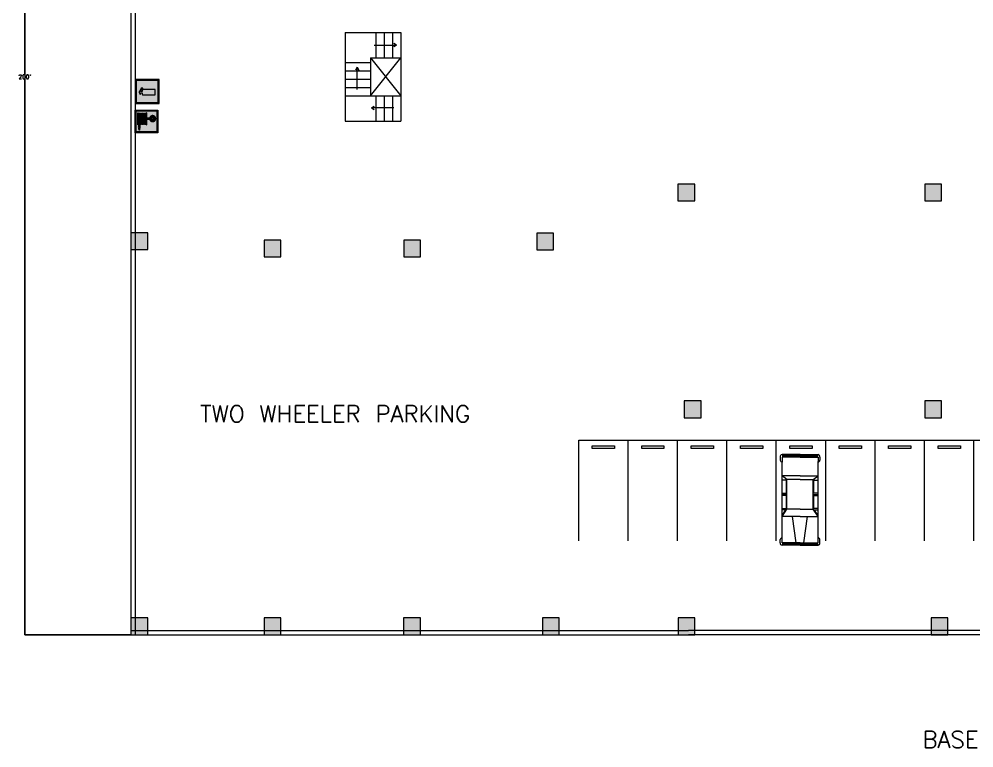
# Model space of a CAD drawing. Header units: inches. Extents: x 2447 to 25919, y 392 to 5548495.
# Drawn here: x 22078 to 24133, y 419 to 1986 of the extents above; entities that cross this region are included whole.
import ezdxf

# ---------------------------------------------------------------- set-up
doc = ezdxf.new("R2010")
doc.units = ezdxf.units.IN
doc.header["$LTSCALE"] = 0.019685
doc.header["$MEASUREMENT"] = 0
doc.layers.get('0').update_dxf_attribs({"lineweight": 18})
doc.layers.get('Defpoints').update_dxf_attribs({"color": 140, "lineweight": 18})
doc.layers.add('CAR PARKING', color=7, linetype='Continuous', lineweight=18)
doc.layers.add('FIRE ESCAPE DOORS', color=7, linetype='Continuous', lineweight=18)
doc.styles.get("Standard").update_dxf_attribs({"font": 'txt.shx', "height": 15})
doc.dimstyles.get("Standard").update_dxf_attribs({"dimtxt": 16.8, "dimasz": 0.007087, "dimexe": 0.007087, "dimexo": 0.002461, "dimgap": 0.003543, "dimtad": 0, "dimtih": 1, "dimtoh": 1, "dimzin": 0, "dimdsep": 46, "dimlunit": 3, "dimtxsty": 'Standard', "dimcen": 0.003543, "dimadec": 0, "dimazin": 0, "dimtfac": 1, "dimtofl": 0, "dimtmove": 0, "dimatfit": 3, "dimfxl": 0.03937, "dimtolj": 1, "dimtzin": 0, "dimarcsym": 0})

# ---------------------------------------------------------------- blocks, each defined once
blk = doc.blocks.new('EXTINGUISHER')
at = {"true_color": 0xff0f0f}
h = blk.add_hatch(color=1, dxfattribs=at)
h.dxf.hatch_style = 1
h.paths.add_polyline_path([(21.2, 26.2), (-26.2, 26.2), (-26.2, -21.2), (21.2, -21.2)])
h.paths.add_polyline_path([(1.5, -14.5), (-9.9, -14.5), (-9.9, -8.2), (-9.9, 11.2), (-9.9, 11.5), (-9.9, 11.9), (-9.7, 12.2), (-9.7, 12.3), (-9.6, 12.5), (-9.3, 12.8), (-9, 12.9), (-8.8, 13), (-8.4, 13.2), (-8.1, 13.2), (-7.9, 13.2), (-5.9, 13.2), (-5.9, 16.6), (-6.8, 16.6), (-6.9, 16.6), (-7, 16.6), (-7.6, 16.7), (-8.1, 16.9), (-8.3, 17.2), (-8.4, 17.4), (-8.4, 17.6), (-8.4, 17.7), (-8.2, 18), (-8, 18.2), (-7.8, 18.4), (-7.2, 18.5), (-6.9, 18.5), (-5.9, 18.5), (-5.9, 19.4), (-2.8, 19.4), (-2.8, 18.5), (-1.1, 18.5), (4.2, 15.4), (4.2, 11.7), (3.1, 11.9), (3.1, 13.9), (-1.3, 16.6), (-2.8, 16.6), (-2.8, 13.2), (-0.6, 13.2), (-0.3, 13.2), (0, 13.1), (0.2, 13.1), (0.4, 13), (0.8, 12.8), (1, 12.6), (1.1, 12.5), (1.3, 12.1), (1.5, 11.7), (1.5, 11.2), (1.5, -8.2)], flags=16)
at = {"true_color": 0xe8e9e8}
h = blk.add_hatch(color=254, dxfattribs=at)
h.dxf.hatch_style = 1
h.paths.add_polyline_path([(1.5, 11.2), (1.5, 11.5), (1.4, 11.7), (1.4, 11.9), (1.4, 12), (1.3, 12.2), (1.2, 12.3), (1.1, 12.5), (1, 12.6), (0.9, 12.7), (0.7, 12.8), (0.5, 12.9), (0.4, 13), (0.2, 13.1), (0, 13.1), (-0.2, 13.2), (-0.4, 13.2), (-0.6, 13.2), (-2.8, 13.2), (-2.8, 16.6), (-1.3, 16.6), (3.1, 13.9), (3.1, 11.9), (4.2, 11.7), (4.2, 15.4), (-1.1, 18.5), (-2.8, 18.5), (-2.8, 19.4), (-5.9, 19.4), (-5.9, 18.5), (-6.9, 18.5), (-7.1, 18.5), (-7.1, 18.5), (-7.3, 18.5), (-7.6, 18.4), (-7.8, 18.3), (-8, 18.2), (-8.2, 18), (-8.3, 17.9), (-8.4, 17.8), (-8.4, 17.7), (-8.4, 17.6), (-8.4, 17.4), (-8.4, 17.4), (-8.4, 17.3), (-8.2, 17.1), (-8.2, 17), (-8.1, 17), (-8, 16.9), (-7.7, 16.8), (-7.5, 16.7), (-7.2, 16.6), (-6.9, 16.6), (-6.9, 16.6), (-6.8, 16.6), (-5.9, 16.6), (-5.9, 13.2), (-7.9, 13.2), (-8.1, 13.2), (-8.3, 13.2), (-8.5, 13.1), (-8.7, 13.1), (-8.9, 13), (-9, 12.9), (-9.2, 12.8), (-9.3, 12.7), (-9.5, 12.6), (-9.6, 12.5), (-9.7, 12.3), (-9.7, 12.2), (-9.8, 12), (-9.9, 11.9), (-9.9, 11.7), (-9.9, 11.5), (-9.9, 11.2), (-9.9, -8.2), (-9.9, -14.5), (1.5, -14.5), (1.5, -8.2)])
at = {"color": 18, "true_color": 0x000000}
for points in [[(23.4, 28.4), (-28.3, 28.4), (-28.3, -23.4), (23.4, -23.4)], [(21.2, 26.2), (-26.2, 26.2), (-26.2, -21.2), (21.2, -21.2), (21.2, 26.2)], [(-0.6, 13.2), (-2.8, 13.2), (-2.8, 16.6), (-1.3, 16.6), (3.1, 13.9), (3.1, 11.9), (4.2, 11.7), (4.2, 15.4), (-1.1, 18.5), (-2.8, 18.5), (-2.8, 19.4), (-5.9, 19.4), (-5.9, 18.5), (-6.9, 18.5), (-7.1, 18.5), (-7.1, 18.5), (-7.3, 18.5), (-7.6, 18.4), (-7.8, 18.3), (-8, 18.2), (-8.2, 18), (-8.3, 17.9), (-8.4, 17.8), (-8.4, 17.7), (-8.4, 17.6), (-8.4, 17.6), (-8.4, 17.4), (-8.4, 17.4), (-8.4, 17.3), (-8.3, 17.2), (-8.2, 17.1), (-8.2, 17), (-8.1, 17), (-8, 16.9), (-7.7, 16.8), (-7.5, 16.7), (-7.2, 16.6), (-6.9, 16.6), (-6.9, 16.6), (-6.8, 16.6), (-6.8, 16.6), (-5.9, 16.6), (-5.9, 13.2), (-7.9, 13.2), (-8.1, 13.2), (-8.3, 13.2), (-8.5, 13.1), (-8.7, 13.1), (-8.9, 13), (-9, 12.9), (-9.2, 12.8), (-9.3, 12.7), (-9.5, 12.6), (-9.6, 12.5), (-9.7, 12.3), (-9.7, 12.2), (-9.8, 12), (-9.9, 11.9), (-9.9, 11.7), (-9.9, 11.5), (-9.9, 11.2), (-9.9, -8.2), (-9.9, -14.5), (1.5, -14.5), (1.5, -8.2), (1.5, 11.2), (1.5, 11.5), (1.4, 11.7), (1.4, 11.9), (1.4, 12), (1.3, 12.2), (1.2, 12.3), (1.1, 12.5), (1, 12.6), (0.9, 12.7), (0.7, 12.8), (0.5, 12.9), (0.4, 13), (0.2, 13.1), (0, 13.1), (-0.2, 13.2), (-0.4, 13.2), (-0.6, 13.2)]]:
    blk.add_lwpolyline(points, close=True, dxfattribs=at)
blk = doc.blocks.new('Fire Hydrant')
at = {"true_color": 0xff0f0f}
h = blk.add_hatch(color=1, dxfattribs=at)
h.dxf.hatch_style = 1
h.paths.add_polyline_path([(22.4, 22.4), (-22.4, 22.4), (-22.4, -22.4), (22.4, -22.4)])
h.paths.add_polyline_path([(0.7, -7.3), (0.5, -7.3), (0.4, -7.4), (0.2, -7.5), (0.1, -7.5), (0.1, 18.6), (0.3, 18.5), (0.4, 18.5), (0.5, 18.4), (0.7, 18.3), (0.8, 18.2), (0.9, 18), (0.9, 17.7), (0.9, 6.7), (6.9, 6.7), (7, 7), (7, 7.3), (7.1, 7.6), (7.2, 7.9), (7.3, 8.2), (7.4, 8.5), (7.5, 8.7), (7.6, 9), (7.8, 9.2), (7.9, 9.5), (8.1, 9.7), (8.3, 9.9), (8.4, 10.2), (8.6, 10.4), (8.8, 10.6), (9, 10.8), (9.3, 11), (9.5, 11.2), (9.7, 11.3), (10, 11.5), (10.2, 11.6), (10.5, 11.8), (10.7, 11.9), (11, 12), (11.3, 12.1), (11.6, 12.2), (11.9, 12.3), (12.1, 12.3), (12.5, 12.4), (12.7, 12.4), (13.1, 12.4), (13.4, 12.4), (13.7, 12.4), (14, 12.4), (14.4, 12.3), (14.7, 12.3), (15, 12.2), (15.3, 12.1), (15.6, 12), (15.9, 11.9), (16.2, 11.8), (16.4, 11.6), (16.7, 11.5), (17, 11.3), (17.2, 11.1), (17.5, 10.9), (17.7, 10.7), (17.9, 10.5), (18.2, 10.3), (18.4, 10.1), (18.6, 9.8), (18.7, 9.6), (18.9, 9.3), (19.1, 9), (19.2, 8.8), (19.3, 8.5), (19.5, 8.2), (19.6, 7.9), (19.6, 7.6), (19.7, 7.3), (19.8, 6.9), (19.8, 6.6), (19.9, 6.3), (19.9, 5.9), (19.9, 5.6), (19.8, 5.3), (19.8, 5), (19.7, 4.6), (19.6, 4.3), (19.6, 4), (19.5, 3.7), (19.3, 3.4), (19.2, 3.1), (19.1, 2.8), (18.9, 2.6), (18.7, 2.3), (18.6, 2), (18.4, 1.8), (18.2, 1.6), (17.9, 1.3), (17.7, 1.1), (17.5, 0.9), (17.2, 0.7), (17, 0.5), (16.7, 0.4), (16.4, 0.2), (16.2, 0.1), (15.9, 0), (15.6, -0.2), (15.3, -0.3), (15, -0.4), (14.7, -0.4), (14.4, -0.5), (14, -0.5), (13.7, -0.5), (13.4, -0.6), (13.1, -0.5), (12.8, -0.5), (12.5, -0.5), (12.2, -0.5), (11.9, -0.4), (11.6, -0.3), (11.3, -0.2), (11.1, -0.1), (10.8, 0), (10.5, 0.1), (10.3, 0.2), (10, 0.4), (9.8, 0.5), (9.5, 0.7), (9.3, 0.8), (9.1, 1), (8.9, 1.2), (8.7, 1.4), (8.5, 1.6), (8.3, 1.8), (8.1, 2.1), (8, 2.3), (7.8, 2.5), (7.7, 2.8), (7.5, 3), (7.4, 3.3), (7.3, 3.6), (7.2, 3.8), (7.1, 4.1), (7, 4.4), (7, 4.7), (6.9, 5), (0.9, 5), (0.9, -6.7), (0.9, -6.9), (0.8, -7.1)], flags=16)
h.paths.add_polyline_path([(-1.5, -6.6), (-1.7, -6.7), (-1.8, -6.8), (-2, -6.9), (-2.7, -6.9), (-2.9, -6.8), (-3, -6.7), (-3.1, -6.6), (-3.2, -6.5), (-3.3, -6.4), (-3.3, -6.2), (-3.3, -6.1), (-3.3, 17.1), (-3.3, 17.3), (-3.3, 17.4), (-3.2, 17.6), (-3.1, 17.7), (-3, 17.8), (-2.7, 17.9), (-2, 17.9), (-1.8, 17.8), (-1.7, 17.8), (-1.5, 17.7), (-1.4, 17.5), (-1.3, 17.3), (-1.3, 17.1), (-1.3, -6.1), (-1.3, -6.3), (-1.4, -6.5)], flags=16)
h.paths.add_polyline_path([(-4.8, -6.6), (-4.9, -6.7), (-5, -6.8), (-5.3, -6.9), (-5.9, -6.9), (-6.1, -6.8), (-6.3, -6.7), (-6.4, -6.6), (-6.5, -6.4), (-6.6, -6.2), (-6.6, -6.1), (-6.6, 17.1), (-6.6, 17.4), (-6.5, 17.6), (-6.4, 17.7), (-6.3, 17.8), (-6.1, 17.8), (-5.9, 17.9), (-5.3, 17.9), (-5, 17.8), (-4.8, 17.7), (-4.7, 17.6), (-4.6, 17.4), (-4.6, 17.1), (-4.6, -6.1), (-4.6, -6.3), (-4.7, -6.5)], flags=16)
h.paths.add_polyline_path([(11.8, 0.7), (11.4, 0.8), (11, 1), (10.7, 1.2), (10.3, 1.4), (9.9, 1.7), (9.6, 2), (9.3, 2.3), (9, 2.6), (8.8, 2.9), (8.6, 3.3), (8.4, 3.7), (8.2, 4.1), (8.1, 4.5), (8, 5), (12.7, 5), (12.7, 0.5), (12.3, 0.6)], flags=0)
h.paths.add_polyline_path([(14.1, 0.5), (14.1, 5), (18.7, 5), (18.6, 4.5), (18.5, 4.1), (18.3, 3.7), (18.2, 3.3), (17.9, 3), (17.7, 2.6), (17.4, 2.3), (17.1, 2), (16.8, 1.7), (16.5, 1.5), (16.1, 1.2), (15.8, 1), (15.4, 0.9), (15, 0.7), (14.5, 0.6)], flags=0)
h.paths.add_polyline_path([(-7.9, -6.5), (-8, -6.6), (-8.1, -6.7), (-8.3, -6.8), (-8.5, -6.9), (-9.2, -6.9), (-9.4, -6.8), (-9.5, -6.7), (-9.6, -6.6), (-9.7, -6.5), (-9.8, -6.4), (-9.8, -6.2), (-9.8, -6.1), (-9.8, 17.1), (-9.8, 17.3), (-9.8, 17.4), (-9.7, 17.6), (-9.6, 17.7), (-9.5, 17.8), (-9.2, 17.9), (-8.5, 17.9), (-8.3, 17.8), (-8.1, 17.8), (-8, 17.7), (-7.9, 17.5), (-7.8, 17.3), (-7.8, 17.1), (-7.8, -6.1), (-7.8, -6.3)], flags=16)
h.paths.add_polyline_path([(-11.2, -6.5), (-11.3, -6.6), (-11.4, -6.7), (-11.5, -6.8), (-11.8, -6.9), (-12.4, -6.9), (-12.6, -6.8), (-12.8, -6.7), (-12.9, -6.6), (-13, -6.4), (-13.1, -6.2), (-13.1, -6.1), (-13.1, 17.1), (-13.1, 17.4), (-13, 17.6), (-12.9, 17.7), (-12.8, 17.8), (-12.6, 17.8), (-12.4, 17.9), (-11.8, 17.9), (-11.5, 17.8), (-11.3, 17.7), (-11.2, 17.6), (-11.1, 17.4), (-11.1, 17.1), (-11.1, -6.1), (-11.1, -6.3)], flags=16)
h.paths.add_polyline_path([(-14.3, -13), (-14.4, -13.9), (-14.6, -14.8), (-14.7, -15.8), (-14.8, -16.8), (-14.9, -17.7), (-15.1, -18.4), (-15.1, -18.7), (-15.2, -18.9), (-15.3, -19), (-15.4, -19.1), (-15.5, -19), (-15.6, -18.9), (-15.7, -18.7), (-15.8, -18.4), (-15.9, -17.7), (-16.1, -16.8), (-16.3, -15.8), (-16.4, -14.8), (-16.6, -13.9), (-16.8, -13)], flags=16)
h.paths.add_polyline_path([(-14.3, -12.4), (-16.8, -12.4), (-16.8, -11.6), (-14.3, -11.6)], flags=16)
h.paths.add_polyline_path([(-14.3, -11.1), (-16.7, -11.1), (-16.7, 17.1), (-16.6, 17.4), (-16.5, 17.5), (-16.5, 17.7), (-16.3, 17.8), (-16.2, 17.8), (-16, 17.9), (-15.9, 17.9), (-15.1, 17.9), (-14.9, 17.9), (-14.8, 17.8), (-14.6, 17.8), (-14.4, 17.6), (-14.3, 17.4), (-14.3, 17.1)], flags=16)
h.paths.add_polyline_path([(8, 6.7), (8, 7.2), (8.2, 7.6), (8.3, 8), (8.5, 8.4), (8.7, 8.8), (9, 9.2), (9.3, 9.5), (9.6, 9.8), (9.9, 10.1), (10.2, 10.4), (10.6, 10.6), (11, 10.8), (11.4, 11), (11.8, 11.2), (12.3, 11.3), (12.7, 11.3), (12.7, 6.7)], flags=0)
h.paths.add_polyline_path([(14.1, 6.7), (14.1, 11.3), (14.6, 11.3), (15, 11.1), (15.4, 11), (15.8, 10.8), (16.2, 10.6), (16.5, 10.4), (16.9, 10.1), (17.2, 9.8), (17.5, 9.5), (17.8, 9.2), (18, 8.8), (18.2, 8.4), (18.4, 8), (18.6, 7.6), (18.7, 7.2), (18.7, 6.7)], flags=0)
h.paths.add_polyline_path([(-18.3, -7.4), (-18.5, -7.3), (-18.6, -7.3), (-18.7, -7.1), (-18.8, -6.9), (-18.8, -6.7), (-18.8, 17.7), (-18.8, 18), (-18.7, 18.2), (-18.6, 18.3), (-18.5, 18.4), (-18.3, 18.5), (-18.2, 18.5), (-18, 18.6), (-18, -7.5), (-18.2, -7.5)], flags=16)
at = {"true_color": 0xe8e9e8}
h = blk.add_hatch(color=254, dxfattribs=at)
h.dxf.hatch_style = 1
h.paths.add_polyline_path([(-18, 18.6), (-18, 18.6), (-18.2, 18.5), (-18.3, 18.5), (-18.5, 18.4), (-18.6, 18.3), (-18.7, 18.2), (-18.7, 18), (-18.8, 17.9), (-18.8, 17.7), (-18.8, -6.7), (-18.8, -6.8), (-18.7, -7), (-18.7, -7.1), (-18.6, -7.3), (-18.5, -7.3), (-18.3, -7.4), (-18.2, -7.5), (-18, -7.5), (-18, -7.5)])
h.paths.add_polyline_path([(-14.3, 17.1), (-14.3, 17.2), (-14.3, 17.4), (-14.4, 17.5), (-14.5, 17.7), (-14.6, 17.8), (-14.8, 17.8), (-14.9, 17.9), (-15.1, 17.9), (-15.9, 17.9), (-16, 17.9), (-16.2, 17.8), (-16.3, 17.8), (-16.5, 17.7), (-16.5, 17.5), (-16.6, 17.4), (-16.7, 17.2), (-16.7, 17.1), (-16.7, -11.1), (-14.3, -11.1)])
h.paths.add_polyline_path([(-14.3, -11.6), (-16.8, -11.6), (-16.8, -12.4), (-14.3, -12.4)])
h.paths.add_polyline_path([(-14.4, -13.9), (-14.3, -13), (-16.8, -13), (-16.6, -13.9), (-16.4, -14.8), (-16.3, -15.8), (-16.1, -16.8), (-15.9, -17.7), (-15.8, -18.4), (-15.7, -18.7), (-15.6, -18.9), (-15.5, -19), (-15.5, -19), (-15.4, -19), (-15.4, -19.1), (-15.4, -19), (-15.3, -19), (-15.3, -19), (-15.2, -18.9), (-15.1, -18.7), (-15.1, -18.4), (-14.9, -17.7), (-14.8, -16.8), (-14.7, -15.8), (-14.6, -14.8)])
h.paths.add_polyline_path([(-11.1, 17.3), (-11.1, 17.4), (-11.3, 17.7), (-11.4, 17.8), (-11.5, 17.8), (-11.7, 17.9), (-11.8, 17.9), (-12.3, 17.9), (-12.5, 17.9), (-12.6, 17.8), (-12.8, 17.8), (-12.9, 17.7), (-13, 17.6), (-13, 17.4), (-13.1, 17.3), (-13.1, 17.1), (-13.1, -6.1), (-13.1, -6.2), (-13, -6.4), (-13, -6.5), (-12.9, -6.6), (-12.8, -6.7), (-12.6, -6.8), (-12.5, -6.8), (-12.3, -6.9), (-11.8, -6.9), (-11.7, -6.8), (-11.5, -6.8), (-11.3, -6.6), (-11.1, -6.4), (-11.1, -6.2), (-11.1, -6.1)])
h.paths.add_polyline_path([(-7.8, 17.1), (-7.8, 17.3), (-7.9, 17.4), (-7.9, 17.6), (-8, 17.7), (-8.1, 17.8), (-8.3, 17.8), (-8.4, 17.9), (-8.6, 17.9), (-9.1, 17.9), (-9.2, 17.9), (-9.4, 17.8), (-9.5, 17.8), (-9.6, 17.7), (-9.7, 17.6), (-9.8, 17.4), (-9.8, 17.3), (-9.8, 17.1), (-9.8, -6.1), (-9.8, -6.2), (-9.8, -6.4), (-9.7, -6.5), (-9.6, -6.6), (-9.5, -6.7), (-9.4, -6.8), (-9.2, -6.8), (-9.1, -6.9), (-8.6, -6.9), (-8.4, -6.8), (-8.3, -6.8), (-8.1, -6.7), (-8, -6.6), (-7.9, -6.5), (-7.9, -6.4), (-7.8, -6.2), (-7.8, -6.1)])
h.paths.add_polyline_path([(-4.6, 17.1), (-4.6, 17.3), (-4.6, 17.4), (-4.7, 17.6), (-4.8, 17.7), (-4.9, 17.8), (-5, 17.8), (-5.2, 17.9), (-5.3, 17.9), (-5.9, 17.9), (-6, 17.9), (-6.1, 17.8), (-6.3, 17.8), (-6.4, 17.7), (-6.5, 17.6), (-6.5, 17.4), (-6.6, 17.3), (-6.6, 17.1), (-6.6, -6.1), (-6.6, -6.2), (-6.5, -6.4), (-6.5, -6.5), (-6.4, -6.6), (-6.3, -6.7), (-6.1, -6.8), (-6, -6.8), (-5.9, -6.9), (-5.3, -6.9), (-5.2, -6.8), (-5, -6.8), (-4.9, -6.7), (-4.8, -6.6), (-4.7, -6.5), (-4.6, -6.4), (-4.6, -6.2), (-4.6, -6.1)])
h.paths.add_polyline_path([(-1.3, 17.1), (-1.3, 17.3), (-1.4, 17.4), (-1.4, 17.6), (-1.5, 17.7), (-1.7, 17.8), (-1.8, 17.8), (-1.9, 17.9), (-2.1, 17.9), (-2.6, 17.9), (-2.7, 17.9), (-2.9, 17.8), (-3, 17.8), (-3.1, 17.7), (-3.2, 17.6), (-3.3, 17.4), (-3.3, 17.3), (-3.3, 17.1), (-3.3, -6.1), (-3.3, -6.2), (-3.3, -6.4), (-3.2, -6.5), (-3.1, -6.6), (-3, -6.7), (-2.9, -6.8), (-2.7, -6.8), (-2.6, -6.9), (-2.1, -6.9), (-1.9, -6.8), (-1.8, -6.8), (-1.7, -6.7), (-1.5, -6.6), (-1.4, -6.5), (-1.4, -6.4), (-1.3, -6.2), (-1.3, -6.1)])
h.paths.add_polyline_path([(19.9, 5.9), (19.9, 6.3), (19.8, 6.6), (19.8, 6.9), (19.7, 7.3), (19.6, 7.6), (19.6, 7.9), (19.5, 8.2), (19.3, 8.5), (19.2, 8.8), (19.1, 9), (18.9, 9.3), (18.7, 9.6), (18.6, 9.8), (18.4, 10.1), (18.2, 10.3), (17.9, 10.5), (17.7, 10.7), (17.5, 10.9), (17.2, 11.1), (17, 11.3), (16.7, 11.5), (16.4, 11.6), (16.2, 11.8), (15.9, 11.9), (15.6, 12), (15.3, 12.1), (15, 12.2), (14.7, 12.3), (14.4, 12.3), (14, 12.4), (13.7, 12.4), (13.4, 12.4), (13.1, 12.4), (12.7, 12.4), (12.5, 12.4), (12.1, 12.3), (11.9, 12.3), (11.6, 12.2), (11.3, 12.1), (11, 12), (10.7, 11.9), (10.5, 11.8), (10.2, 11.6), (10, 11.5), (9.7, 11.3), (9.5, 11.2), (9.3, 11), (9, 10.8), (8.8, 10.6), (8.6, 10.4), (8.4, 10.2), (8.3, 9.9), (8.1, 9.7), (7.9, 9.5), (7.8, 9.2), (7.6, 9), (7.5, 8.7), (7.4, 8.5), (7.3, 8.2), (7.2, 7.9), (7.1, 7.6), (7, 7.3), (7, 7), (6.9, 6.7), (0.9, 6.7), (0.9, 17.7), (0.9, 17.9), (0.8, 18), (0.8, 18.2), (0.7, 18.3), (0.5, 18.4), (0.4, 18.5), (0.3, 18.5), (0.1, 18.6), (0.1, 18.6), (0.1, -7.5), (0.1, -7.5), (0.3, -7.5), (0.4, -7.4), (0.5, -7.3), (0.7, -7.3), (0.8, -7.1), (0.8, -7), (0.9, -6.8), (0.9, -6.7), (0.9, 5), (6.9, 5), (7, 4.7), (7, 4.4), (7.1, 4.1), (7.2, 3.8), (7.3, 3.6), (7.4, 3.3), (7.5, 3), (7.7, 2.8), (7.8, 2.5), (8, 2.3), (8.1, 2.1), (8.3, 1.8), (8.5, 1.6), (8.7, 1.4), (8.9, 1.2), (9.1, 1), (9.3, 0.8), (9.5, 0.7), (9.8, 0.5), (10, 0.4), (10.3, 0.2), (10.5, 0.1), (10.8, 0), (11.1, -0.1), (11.3, -0.2), (11.6, -0.3), (11.9, -0.4), (12.2, -0.5), (12.5, -0.5), (12.8, -0.5), (13.1, -0.5), (13.4, -0.6), (13.7, -0.5), (14, -0.5), (14.4, -0.5), (14.7, -0.4), (15, -0.4), (15.3, -0.3), (15.6, -0.2), (15.9, 0), (16.2, 0.1), (16.4, 0.2), (16.7, 0.4), (17, 0.5), (17.2, 0.7), (17.5, 0.9), (17.7, 1.1), (17.9, 1.3), (18.2, 1.6), (18.4, 1.8), (18.6, 2), (18.7, 2.3), (18.9, 2.6), (19.1, 2.8), (19.2, 3.1), (19.3, 3.4), (19.5, 3.7), (19.6, 4), (19.6, 4.3), (19.7, 4.6), (19.8, 5), (19.8, 5.3), (19.9, 5.6)])
h.paths.add_polyline_path([(8, 5), (12.7, 5), (12.7, 0.5), (12.3, 0.6), (11.8, 0.7), (11.4, 0.8), (11, 1), (10.7, 1.2), (10.3, 1.4), (9.9, 1.7), (9.6, 2), (9.3, 2.3), (9, 2.6), (8.8, 2.9), (8.6, 3.3), (8.4, 3.7), (8.2, 4.1), (8.1, 4.5)], flags=16)
h.paths.add_polyline_path([(8, 6.7), (8, 7.2), (8.2, 7.6), (8.3, 8), (8.5, 8.4), (8.7, 8.8), (9, 9.2), (9.3, 9.5), (9.6, 9.8), (9.9, 10.1), (10.2, 10.4), (10.6, 10.6), (11, 10.8), (11.4, 11), (11.8, 11.2), (12.3, 11.3), (12.7, 11.3), (12.7, 6.7)], flags=16)
h.paths.add_polyline_path([(14.1, 5), (18.7, 5), (18.6, 4.5), (18.5, 4.1), (18.3, 3.7), (18.2, 3.3), (17.9, 3), (17.7, 2.6), (17.4, 2.3), (17.1, 2), (16.8, 1.7), (16.5, 1.5), (16.1, 1.2), (15.8, 1), (15.4, 0.9), (15, 0.7), (14.5, 0.6), (14.1, 0.5)], flags=16)
h.paths.add_polyline_path([(14.1, 6.7), (14.1, 11.3), (14.6, 11.3), (15, 11.1), (15.4, 11), (15.8, 10.8), (16.2, 10.6), (16.5, 10.4), (16.9, 10.1), (17.2, 9.8), (17.5, 9.5), (17.8, 9.2), (18, 8.8), (18.2, 8.4), (18.4, 8), (18.6, 7.6), (18.7, 7.2), (18.7, 6.7)], flags=16)
at = {"true_color": 0xff0f0f}
h = blk.add_hatch(color=1, dxfattribs=at)
h.dxf.hatch_style = 1
h.paths.add_polyline_path([(12.7, 5), (8, 5), (8.1, 4.5), (8.2, 4.1), (8.4, 3.7), (8.6, 3.3), (8.8, 2.9), (9, 2.6), (9.3, 2.3), (9.6, 2), (9.9, 1.7), (10.3, 1.4), (10.7, 1.2), (11, 1), (11.4, 0.8), (11.8, 0.7), (12.3, 0.6), (12.7, 0.5)])
h.paths.add_polyline_path([(12.7, 11.3), (12.3, 11.3), (11.8, 11.2), (11.4, 11), (11, 10.8), (10.6, 10.6), (10.2, 10.4), (9.9, 10.1), (9.6, 9.8), (9.3, 9.5), (9, 9.2), (8.7, 8.8), (8.5, 8.4), (8.3, 8), (8.2, 7.6), (8, 7.2), (8, 6.7), (12.7, 6.7)])
h.paths.add_polyline_path([(18, 8.8), (17.8, 9.2), (17.5, 9.5), (17.2, 9.8), (16.9, 10.1), (16.5, 10.4), (16.2, 10.6), (15.8, 10.8), (15.4, 11), (15, 11.1), (14.6, 11.3), (14.1, 11.3), (14.1, 6.7), (18.7, 6.7), (18.7, 7.2), (18.6, 7.6), (18.4, 8), (18.2, 8.4)])
h.paths.add_polyline_path([(18.2, 3.3), (18.3, 3.7), (18.5, 4.1), (18.6, 4.5), (18.7, 5), (14.1, 5), (14.1, 0.5), (14.5, 0.6), (15, 0.7), (15.4, 0.9), (15.8, 1), (16.1, 1.2), (16.5, 1.5), (16.8, 1.7), (17.1, 2), (17.4, 2.3), (17.7, 2.6), (17.9, 3)])
at = {"color": 18, "true_color": 0x000000}
for points in [[(-24.4, 24.3), (24.4, 24.3), (24.4, -24.4), (-24.4, -24.4)], [(-22.4, 22.4), (22.4, 22.4), (22.4, -22.4), (-22.4, -22.4), (-22.4, 22.4)], [(-18, 18.6), (-18, 18.6), (-18, -7.5), (-18, -7.5), (-18.2, -7.5), (-18.3, -7.4), (-18.5, -7.3), (-18.6, -7.3), (-18.7, -7.1), (-18.7, -7), (-18.8, -6.8), (-18.8, -6.7), (-18.8, 17.7), (-18.8, 17.9), (-18.7, 18), (-18.7, 18.2), (-18.6, 18.3), (-18.5, 18.4), (-18.3, 18.5), (-18.2, 18.5), (-18, 18.6)], [(-15.9, 17.9), (-15.1, 17.9), (-14.9, 17.9), (-14.8, 17.8), (-14.6, 17.8), (-14.5, 17.7), (-14.4, 17.5), (-14.3, 17.4), (-14.3, 17.2), (-14.3, 17.1), (-14.3, -11.1), (-16.7, -11.1), (-16.7, 17.1), (-16.7, 17.2), (-16.6, 17.4), (-16.5, 17.5), (-16.5, 17.7), (-16.3, 17.8), (-16.2, 17.8), (-16, 17.9), (-15.9, 17.9)], [(-12.3, 17.9), (-11.8, 17.9), (-11.7, 17.9), (-11.5, 17.8), (-11.4, 17.8), (-11.3, 17.7), (-11.2, 17.6), (-11.1, 17.4), (-11.1, 17.3), (-11.1, 17.1), (-11.1, -6.1), (-11.1, -6.2), (-11.1, -6.4), (-11.2, -6.5), (-11.3, -6.6), (-11.4, -6.7), (-11.5, -6.8), (-11.7, -6.8), (-11.8, -6.9), (-12.3, -6.9), (-12.5, -6.8), (-12.6, -6.8), (-12.8, -6.7), (-12.9, -6.6), (-13, -6.5), (-13, -6.4), (-13.1, -6.2), (-13.1, -6.1), (-13.1, 17.1), (-13.1, 17.3), (-13, 17.4), (-13, 17.6), (-12.9, 17.7), (-12.8, 17.8), (-12.6, 17.8), (-12.5, 17.9), (-12.3, 17.9)], [(-9.1, 17.9), (-8.6, 17.9), (-8.4, 17.9), (-8.3, 17.8), (-8.1, 17.8), (-8, 17.7), (-7.9, 17.6), (-7.9, 17.4), (-7.8, 17.3), (-7.8, 17.1), (-7.8, -6.1), (-7.8, -6.2), (-7.9, -6.4), (-7.9, -6.5), (-8, -6.6), (-8.1, -6.7), (-8.3, -6.8), (-8.4, -6.8), (-8.6, -6.9), (-9.1, -6.9), (-9.2, -6.8), (-9.4, -6.8), (-9.5, -6.7), (-9.6, -6.6), (-9.7, -6.5), (-9.8, -6.4), (-9.8, -6.2), (-9.8, -6.1), (-9.8, 17.1), (-9.8, 17.3), (-9.8, 17.4), (-9.7, 17.6), (-9.6, 17.7), (-9.5, 17.8), (-9.4, 17.8), (-9.2, 17.9), (-9.1, 17.9)], [(-5.9, 17.9), (-5.3, 17.9), (-5.2, 17.9), (-5, 17.8), (-4.9, 17.8), (-4.8, 17.7), (-4.7, 17.6), (-4.6, 17.4), (-4.6, 17.3), (-4.6, 17.1), (-4.6, -6.1), (-4.6, -6.2), (-4.6, -6.4), (-4.7, -6.5), (-4.8, -6.6), (-4.9, -6.7), (-5, -6.8), (-5.2, -6.8), (-5.3, -6.9), (-5.9, -6.9), (-6, -6.8), (-6.1, -6.8), (-6.3, -6.7), (-6.4, -6.6), (-6.5, -6.5), (-6.5, -6.4), (-6.6, -6.2), (-6.6, -6.1), (-6.6, 17.1), (-6.6, 17.3), (-6.5, 17.4), (-6.5, 17.6), (-6.4, 17.7), (-6.3, 17.8), (-6.1, 17.8), (-6, 17.9), (-5.9, 17.9)], [(-2.6, 17.9), (-2.1, 17.9), (-1.9, 17.9), (-1.8, 17.8), (-1.7, 17.8), (-1.5, 17.7), (-1.4, 17.6), (-1.4, 17.4), (-1.3, 17.3), (-1.3, 17.1), (-1.3, -6.1), (-1.3, -6.2), (-1.4, -6.4), (-1.4, -6.5), (-1.5, -6.6), (-1.7, -6.7), (-1.8, -6.8), (-1.9, -6.8), (-2.1, -6.9), (-2.6, -6.9), (-2.7, -6.8), (-2.9, -6.8), (-3, -6.7), (-3.1, -6.6), (-3.2, -6.5), (-3.3, -6.4), (-3.3, -6.2), (-3.3, -6.1), (-3.3, 17.1), (-3.3, 17.3), (-3.3, 17.4), (-3.2, 17.6), (-3.1, 17.7), (-3, 17.8), (-2.9, 17.8), (-2.7, 17.9), (-2.6, 17.9)], [(0.1, 18.6), (0.1, 18.6), (0.1, -7.5), (0.1, -7.5), (0.3, -7.5), (0.4, -7.4), (0.5, -7.3), (0.7, -7.3), (0.8, -7.1), (0.8, -7), (0.9, -6.8), (0.9, -6.7), (0.9, 5), (6.9, 5), (7, 4.7), (7, 4.4), (7.1, 4.1), (7.2, 3.8), (7.3, 3.6), (7.4, 3.3), (7.5, 3), (7.7, 2.8), (7.8, 2.5), (8, 2.3), (8.1, 2.1), (8.3, 1.8), (8.5, 1.6), (8.7, 1.4), (8.9, 1.2), (9.1, 1), (9.3, 0.8), (9.5, 0.7), (9.8, 0.5), (10, 0.4), (10.3, 0.2), (10.5, 0.1), (10.8, 0), (11.1, -0.1), (11.3, -0.2), (11.6, -0.3), (11.9, -0.4), (12.2, -0.5), (12.5, -0.5), (12.8, -0.5), (13.1, -0.5), (13.4, -0.6), (13.7, -0.5), (14, -0.5), (14.4, -0.5), (14.7, -0.4), (15, -0.4), (15.3, -0.3), (15.6, -0.2), (15.9, 0), (16.2, 0.1), (16.4, 0.2), (16.7, 0.4), (17, 0.5), (17.2, 0.7), (17.5, 0.9), (17.7, 1.1), (17.9, 1.3), (18.2, 1.6), (18.4, 1.8), (18.6, 2), (18.7, 2.3), (18.9, 2.6), (19.1, 2.8), (19.2, 3.1), (19.3, 3.4), (19.5, 3.7), (19.6, 4), (19.6, 4.3), (19.7, 4.6), (19.8, 5), (19.8, 5.3), (19.9, 5.6), (19.9, 5.9), (19.9, 6.3), (19.8, 6.6), (19.8, 6.9), (19.7, 7.3), (19.6, 7.6), (19.6, 7.9), (19.5, 8.2), (19.3, 8.5), (19.2, 8.8), (19.1, 9), (18.9, 9.3), (18.7, 9.6), (18.6, 9.8), (18.4, 10.1), (18.2, 10.3), (17.9, 10.5), (17.7, 10.7), (17.5, 10.9), (17.2, 11.1), (17, 11.3), (16.7, 11.5), (16.4, 11.6), (16.2, 11.8), (15.9, 11.9), (15.6, 12), (15.3, 12.1), (15, 12.2), (14.7, 12.3), (14.4, 12.3), (14, 12.4), (13.7, 12.4), (13.4, 12.4), (13.1, 12.4), (12.7, 12.4), (12.5, 12.4), (12.1, 12.3), (11.9, 12.3), (11.6, 12.2), (11.3, 12.1), (11, 12), (10.7, 11.9), (10.5, 11.8), (10.2, 11.6), (10, 11.5), (9.7, 11.3), (9.5, 11.2), (9.3, 11), (9, 10.8), (8.8, 10.6), (8.6, 10.4), (8.4, 10.2), (8.3, 9.9), (8.1, 9.7), (7.9, 9.5), (7.8, 9.2), (7.6, 9), (7.5, 8.7), (7.4, 8.5), (7.3, 8.2), (7.2, 7.9), (7.1, 7.6), (7, 7.3), (7, 7), (6.9, 6.7), (0.9, 6.7), (0.9, 17.7), (0.9, 17.9), (0.8, 18), (0.8, 18.2), (0.7, 18.3), (0.5, 18.4), (0.4, 18.5), (0.3, 18.5), (0.1, 18.6)], [(8, 6.7), (12.7, 6.7), (12.7, 11.3), (12.3, 11.3), (11.8, 11.2), (11.4, 11), (11, 10.8), (10.6, 10.6), (10.2, 10.4), (9.9, 10.1), (9.6, 9.8), (9.3, 9.5), (9, 9.2), (8.7, 8.8), (8.5, 8.4), (8.3, 8), (8.2, 7.6), (8, 7.2), (8, 6.7)], [(12.7, 0.5), (12.7, 5), (8, 5), (8.1, 4.5), (8.2, 4.1), (8.4, 3.7), (8.6, 3.3), (8.8, 2.9), (9, 2.6), (9.3, 2.3), (9.6, 2), (9.9, 1.7), (10.3, 1.4), (10.7, 1.2), (11, 1), (11.4, 0.8), (11.8, 0.7), (12.3, 0.6), (12.7, 0.5)], [(14.1, 11.3), (14.1, 6.7), (18.7, 6.7), (18.7, 7.2), (18.6, 7.6), (18.4, 8), (18.2, 8.4), (18, 8.8), (17.8, 9.2), (17.5, 9.5), (17.2, 9.8), (16.9, 10.1), (16.5, 10.4), (16.2, 10.6), (15.8, 10.8), (15.4, 11), (15, 11.1), (14.6, 11.3), (14.1, 11.3)], [(18.7, 5), (14.1, 5), (14.1, 0.5), (14.5, 0.6), (15, 0.7), (15.4, 0.9), (15.8, 1), (16.1, 1.2), (16.5, 1.5), (16.8, 1.7), (17.1, 2), (17.4, 2.3), (17.7, 2.6), (17.9, 3), (18.2, 3.3), (18.3, 3.7), (18.5, 4.1), (18.6, 4.5), (18.7, 5)], [(-16.8, -11.6), (-14.3, -11.6), (-14.3, -12.4), (-16.8, -12.4), (-16.8, -11.6)], [(-16.8, -13), (-14.3, -13), (-14.4, -13.9), (-14.6, -14.8), (-14.7, -15.8), (-14.8, -16.8), (-14.9, -17.7), (-15.1, -18.4), (-15.1, -18.7), (-15.2, -18.9), (-15.3, -19), (-15.3, -19), (-15.4, -19), (-15.4, -19.1), (-15.4, -19), (-15.5, -19), (-15.5, -19), (-15.6, -18.9), (-15.7, -18.7), (-15.8, -18.4), (-15.9, -17.7), (-16.1, -16.8), (-16.3, -15.8), (-16.4, -14.8), (-16.6, -13.9), (-16.8, -13)]]:
    blk.add_lwpolyline(points, close=True, dxfattribs=at)
blk = doc.blocks.new('column')
at = {"layer": 'FIRE ESCAPE DOORS'}
h = blk.add_hatch(color=2, dxfattribs=at)
h.dxf.hatch_style = 1
h.paths.add_polyline_path([(3085.8, 2952.4), (3049.8, 2952.4), (3049.8, 2916.4), (3085.8, 2916.4)])
blk.add_lwpolyline([(3049.8, 2916.4), (3085.8, 2916.4), (3085.8, 2952.4), (3049.8, 2952.4)], close=True, dxfattribs=at)
blk = doc.blocks.new('COLUMNS')
at = {"layer": 'FIRE ESCAPE DOORS'}
blk.add_blockref('column', (-3067.8, -2934.4), dxfattribs=at)
blk = doc.blocks.new('*D201')
at = {"layer": 'CAR PARKING', "color": 0, "lineweight": -2, "transparency": 16777216}
for p, q in [((22318.8, 3062.1), (22090.4, 3062.1)), ((22090.4, 3062.1), (22090.4, 1866.6)), ((22090.4, 662.1), (22090.4, 1857.6)), ((22318.8, 662.1), (22090.4, 662.1))]:
    blk.add_line(p, q, dxfattribs=at)
at = {"layer": 'CAR PARKING', "color": 0, "transparency": 16777216}
for points in [[(22090.4, 3062.1), (22090.4, 3062.1), (22090.4, 3062.1)], [(22090.4, 662.1), (22090.4, 662.1), (22090.4, 662.1)]]:
    blk.add_solid(points, dxfattribs=at)
at = {"layer": 'Defpoints', "color": 0, "transparency": 16777216}
for p in [(22318.8, 3062.1), (22090.4, 662.1), (22318.8, 662.1)]:
    blk.add_point(p, dxfattribs=at)
at = {"layer": 'CAR PARKING', "color": 0, "transparency": 16777216, "insert": (22090.4, 1862.1), "char_height": 9, "attachment_point": 5}
blk.add_mtext("\\A1;200'", dxfattribs=at)
blk = doc.blocks.new('*U213')
for p, q in [((138, 1075), (308, 1075)), ((4818, 1075), (4649, 1075)), ((3, -10), (3, 974)), ((70, -10), (70, 973)), ((138, 973), (410, 973)), ((138, -10), (138, 971)), ((410, 973), (4581, 973)), ((1563, -10), (1563, 973)), ((1563, 973), (1969, 702)), ((1630, 973), (1936, 769)), ((1936, 769), (1936, 973)), ((1969, 702), (3597, 702)), ((1969, -10), (1969, 702)), ((2003, 973), (2003, 736)), ((2003, 736), (2716, 736)), ((2716, 736), (2716, 973)), ((2783, 702), (2783, 973)), ((2851, 973), (2851, 736)), ((2851, 736), (3563, 736)), ((3563, 736), (3563, 973)), ((3597, 702), (3801, 973)), ((3597, -10), (3597, 702)), ((3801, -10), (3801, 973)), ((4818, 973), (4547, 973)), ((4818, -10), (4818, 971)), ((4886, -10), (4886, 973)), ((4954, -10), (4954, 974)), ((138, 193), (1563, 396)), ((3, -11), (3, -995)), ((70, -10), (70, -994)), ((138, -11), (138, -992)), ((138, -214), (1563, -417)), ((1563, -10), (1563, -994)), ((1969, -10), (1969, -723)), ((3597, -10), (3597, -723)), ((3801, -10), (3801, -994)), ((4818, -11), (4818, -992)), ((4886, -10), (4886, -994)), ((4954, -11), (4954, -995)), ((138, -994), (410, -994)), ((410, -994), (4581, -994)), ((1563, -994), (1969, -723)), ((1630, -994), (1936, -790)), ((1936, -790), (1936, -994)), ((1969, -723), (3597, -723)), ((2003, -994), (2003, -757)), ((2003, -757), (2716, -757)), ((2716, -757), (2716, -994)), ((2783, -723), (2783, -994)), ((2851, -757), (3563, -757)), ((2851, -994), (2851, -757)), ((3563, -757), (3563, -994)), ((3597, -723), (3801, -994)), ((4818, -994), (4547, -994)), ((138, -1096), (308, -1096)), ((4818, -1096), (4649, -1096))]:
    blk.add_line(p, q)
for centre, radius, start, end in [((128, 946), 129, 85.6455, 168.0943), ((291, 956), 120, 8.1301, 81.87), ((4665, 956), 120, 98.13, 171.8699), ((4828, 946), 129, 11.9057, 94.3545), ((128, -967), 129, 191.9057, 274.3545), ((291, -977), 120, 278.13, 351.8699), ((4665, -977), 120, 188.1301, 261.87), ((4828, -967), 129, 265.6455, 348.0943)]:
    blk.add_arc(centre, radius, start, end)
blk = doc.blocks.new('Parking - Metric')
for p, q in [((0, 0), (2700, 0)), ((0, -5500), (0, 0)), ((2700, -5500), (2700, 0))]:
    blk.add_line(p, q)
blk.add_lwpolyline([(740.4, -304.8), (1959.6, -304.8), (1959.6, -457.2), (740.4, -457.2)], close=True)

msp = doc.modelspace()

# ---------------------------------------------------------------- linework, layer by layer
for q in [(25833.651, 1080.313), (25089.556, 1080.313)]:
    msp.add_line((23282.47, 1080.313), q)
at = {"layer": 'CAR PARKING'}
for p, q in [((22318.824, 3062.057), (22318.824, 662.057)), ((22327.824, 3062.057), (22327.824, 662.057)), ((22779.529, 1957.457), (22779.529, 1766.657)), ((22779.529, 1957.457), (22899.529, 1957.457)), ((22845.529, 1957.457), (22845.529, 1902.857)), ((22863.529, 1957.457), (22863.529, 1902.857)), ((22863.529, 1957.457), (22863.529, 1902.857)), ((22881.529, 1957.457), (22881.529, 1902.857)), ((22899.529, 1957.457), (22899.529, 1766.657)), ((22890.444, 1930.157), (22884.382, 1933.657)), ((22842.444, 1930.157), (22890.444, 1930.157)), ((22890.444, 1930.157), (22884.382, 1926.657)), ((22779.529, 1893.157), (22834.129, 1893.157)), ((22779.529, 1875.157), (22834.129, 1875.157)), ((22805.775, 1882.515), (22802.275, 1876.453)), ((22805.775, 1834.515), (22805.775, 1882.515)), ((22805.775, 1882.515), (22809.275, 1876.453)), ((22779.529, 1857.157), (22834.129, 1857.157)), ((22779.529, 1839.157), (22834.129, 1839.157)), ((22779.529, 1821.157), (22899.529, 1821.157)), ((22845.529, 1821.257), (22845.529, 1766.657)), ((22863.529, 1821.257), (22863.529, 1766.657)), ((22881.529, 1821.257), (22881.529, 1766.657)), ((22836.188, 1795.261), (22842.25, 1798.761)), ((22884.188, 1795.261), (22836.188, 1795.261)), ((22836.188, 1795.261), (22842.25, 1791.761)), ((22779.529, 1766.657), (22899.529, 1766.657)), ((22318.824, 671.057), (22491.759, 671.057)), ((22318.824, 662.057), (22491.759, 662.057)), ((22491.759, 671.057), (23518.824, 671.057)), ((22491.759, 662.057), (23518.824, 662.057)), ((24146.383, 671.057), (23518.824, 671.057)), ((24091.265, 662.057), (23518.824, 662.057)), ((25793.698, 662.057), (24091.265, 662.057))]:
    msp.add_line(p, q, dxfattribs=at)
at = {"layer": 'CAR PARKING', "color": 1}
for p, q in [((22834.129, 1902.857), (22834.129, 1821.257)), ((22834.129, 1902.857), (22899.529, 1902.857)), ((22834.129, 1821.257), (22899.529, 1902.857)), ((22834.129, 1902.857), (22899.529, 1821.257)), ((22834.129, 1821.257), (22899.529, 1821.257))]:
    msp.add_line(p, q, dxfattribs=at)

# ---------------------------------------------------------------- block references
at = {"xscale": 0.03937007874015748, "yscale": 0.03937007874015748, "zscale": 0.03937007874015748}
for p in [(23282.47, 1080.313), (23388.769, 1080.313), (23495.068, 1080.313), (23601.367, 1080.313), (23707.667, 1080.313), (23813.966, 1080.313), (23920.265, 1080.313), (24026.564, 1080.313)]:
    msp.add_blockref('Parking - Metric', p, dxfattribs=at)
at = {"xscale": 0.03937007874015748, "yscale": 0.03937007874015748, "zscale": 0.03937007874015748, "rotation": 89.99999999999865}
msp.add_blockref('*U213', (23758.268, 854.456), dxfattribs=at)
at = {"layer": 'CAR PARKING', "rotation": 90}
msp.add_blockref('EXTINGUISHER', (22356.178, 1833.235), dxfattribs=at)
at = {"layer": 'CAR PARKING'}
for name, p in [('Fire Hydrant', (22352.155, 1766.208)), ('COLUMNS', (23513.984, 1613.057)), ('COLUMNS', (24045.024, 1613.149)), ('COLUMNS', (22336.824, 1508.533)), ('COLUMNS', (23209.984, 1507.724)), ('COLUMNS', (22623.218, 1492.969)), ('COLUMNS', (22923.809, 1492.898)), ('COLUMNS', (23527.595, 1146.912)), ('COLUMNS', (24045.024, 1146.829)), ('COLUMNS', (22336.824, 680.057)), ('COLUMNS', (22623.291, 680.062)), ('COLUMNS', (22923.647, 680.057)), ('COLUMNS', (23222.605, 680.057)), ('COLUMNS', (23514.48, 680.057)), ('COLUMNS', (24058.532, 680.057))]:
    msp.add_blockref(name, p, dxfattribs=at)

# ---------------------------------------------------------------- texts
at = {"insert": (22467.721, 1155.1), "char_height": 36, "attachment_point": 1}
msp.add_mtext_dynamic_manual_height_columns('TWO WHEELER PARKING', width=697.06944, gutter_width=180, heights=[0], dxfattribs=at)
at = {"layer": 'CAR PARKING', "insert": (24022.282, 454.615), "char_height": 36, "attachment_point": 1}
msp.add_mtext_dynamic_manual_height_columns('{\\C1;BASEMENT}', width=1042.98971, gutter_width=180, heights=[0], dxfattribs=at)

# ---------------------------------------------------------------- dimensions: what is measured, and where the dimension line sits
at = {"layer": 'CAR PARKING'}
dim = msp.add_linear_dim(base=(22090.386, 662.057), p1=(22318.824, 3062.057), p2=(22318.824, 662.057), angle=90, dimstyle='Standard', dxfattribs=at)
dim.commit()
dim.dimension.update_dxf_attribs({"geometry": '*D201', "text_midpoint": (22090.386, 1862.057)})

doc.saveas('drawing.dxf')
